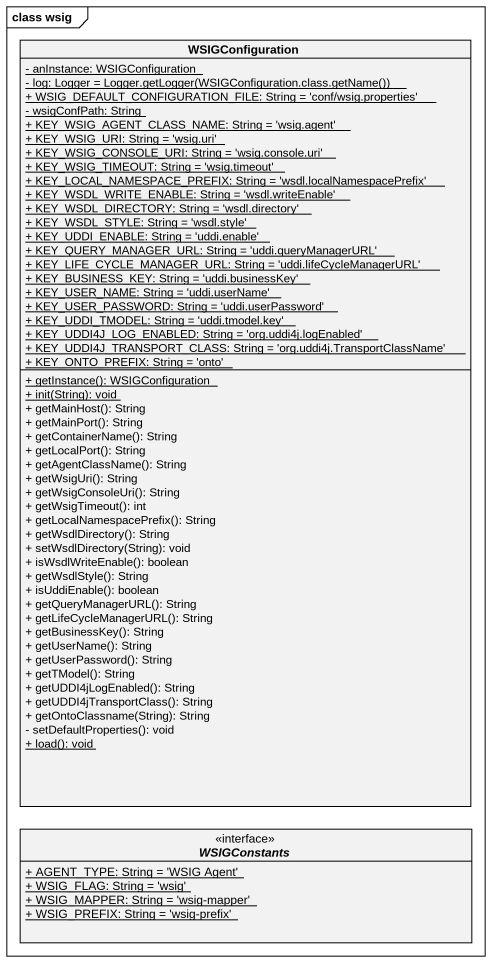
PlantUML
@startuml
mainframe class wsig
hide circle
hide empty members
skinparam classAttributeIconSize 0
class WSIGConfiguration {
  {static} - anInstance: WSIGConfiguration
  {static} {field} - log: Logger = Logger.getLogger(WSIGConfiguration.class.getName())
  {static} + WSIG_DEFAULT_CONFIGURATION_FILE: String = 'conf/wsig.properties'
  {static} - wsigConfPath: String
  {static} + KEY_WSIG_AGENT_CLASS_NAME: String = 'wsig.agent'
  {static} + KEY_WSIG_URI: String = 'wsig.uri'
  {static} + KEY_WSIG_CONSOLE_URI: String = 'wsig.console.uri'
  {static} + KEY_WSIG_TIMEOUT: String = 'wsig.timeout'
  {static} + KEY_LOCAL_NAMESPACE_PREFIX: String = 'wsdl.localNamespacePrefix'
  {static} + KEY_WSDL_WRITE_ENABLE: String = 'wsdl.writeEnable'
  {static} + KEY_WSDL_DIRECTORY: String = 'wsdl.directory'
  {static} + KEY_WSDL_STYLE: String = 'wsdl.style'
  {static} + KEY_UDDI_ENABLE: String = 'uddi.enable'
  {static} + KEY_QUERY_MANAGER_URL: String = 'uddi.queryManagerURL'
  {static} + KEY_LIFE_CYCLE_MANAGER_URL: String = 'uddi.lifeCycleManagerURL'
  {static} + KEY_BUSINESS_KEY: String = 'uddi.businessKey'
  {static} + KEY_USER_NAME: String = 'uddi.userName'
  {static} + KEY_USER_PASSWORD: String = 'uddi.userPassword'
  {static} + KEY_UDDI_TMODEL: String = 'uddi.tmodel.key'
  {static} + KEY_UDDI4J_LOG_ENABLED: String = 'org.uddi4j.logEnabled'
  {static} + KEY_UDDI4J_TRANSPORT_CLASS: String = 'org.uddi4j.TransportClassName'
  {static} + KEY_ONTO_PREFIX: String = 'onto'
  {static} + getInstance(): WSIGConfiguration
  {static} + init(String): void
  + getMainHost(): String
  + getMainPort(): String
  + getContainerName(): String
  + getLocalPort(): String
  + getAgentClassName(): String
  + getWsigUri(): String
  + getWsigConsoleUri(): String
  + getWsigTimeout(): int
  + getLocalNamespacePrefix(): String
  + getWsdlDirectory(): String
  + setWsdlDirectory(String): void
  + isWsdlWriteEnable(): boolean
  + getWsdlStyle(): String
  + isUddiEnable(): boolean
  + getQueryManagerURL(): String
  + getLifeCycleManagerURL(): String
  + getBusinessKey(): String
  + getUserName(): String
  + getUserPassword(): String
  + getTModel(): String
  + getUDDI4jLogEnabled(): String
  + getUDDI4jTransportClass(): String
  + getOntoClassname(String): String
  - setDefaultProperties(): void
  {static} + load(): void
}
interface WSIGConstants <<interface>> {
  {static} + AGENT_TYPE: String = 'WSIG Agent'
  {static} + WSIG_FLAG: String = 'wsig'
  {static} + WSIG_MAPPER: String = 'wsig-mapper'
  {static} + WSIG_PREFIX: String = 'wsig-prefix'
}
@enduml
